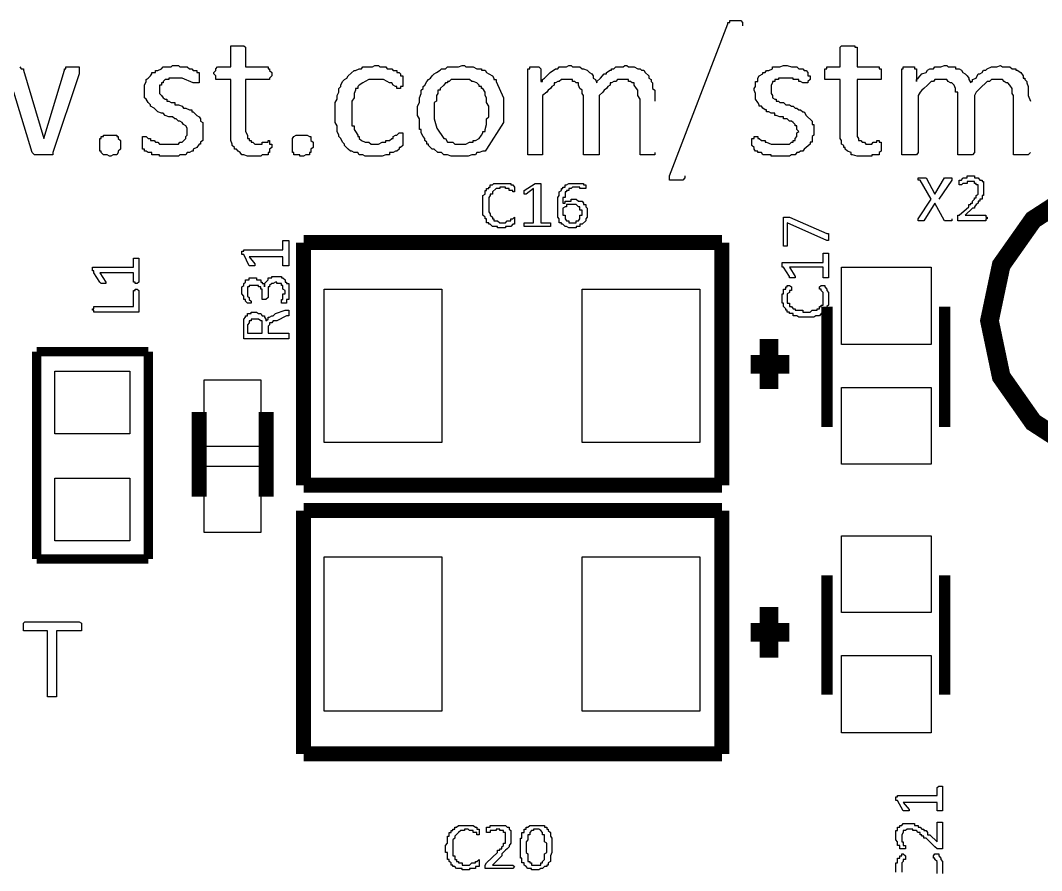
# Model space of a CAD drawing. Extents: x 0.35 to 4.98, y 3.96 to 9.44.
# Drawn here: x 1.598 to 2.293, y 7.064 to 7.642 of the extents above; entities that cross this region are included whole.
import ezdxf

# ---------------------------------------------------------------- set-up
doc = ezdxf.new("R2010")
doc.units = 0
doc.layers.get('0').update_dxf_attribs({"linetype": 'CONTINUOUS'})

msp = doc.modelspace()

# ---------------------------------------------------------------- linework, layer by layer
at = {"color": 94}
for points in [[(2.0504, 7.53614), (2.0504, 7.53467), (2.04889, 7.53326), (2.03988, 7.53326), (2.03988, 7.53614), (2.07943, 7.63943), (2.07943, 7.6404), (2.08089, 7.6404), (2.08089, 7.64182), (2.08838, 7.64182), (2.08942, 7.6404), (2.08942, 7.63803)], [(1.76942, 7.55669), (1.76942, 7.55528), (1.7679, 7.55431), (1.7679, 7.55192), (1.76693, 7.55192), (1.76693, 7.55046), (1.76292, 7.55046), (1.76188, 7.54953), (1.75288, 7.54953), (1.75038, 7.55046), (1.74892, 7.55046), (1.74789, 7.55192), (1.74642, 7.55285), (1.74539, 7.55431), (1.74392, 7.55431), (1.74392, 7.55528), (1.7424, 7.55669), (1.7424, 7.55767), (1.74143, 7.56006), (1.74143, 7.60167), (1.73139, 7.60167), (1.73139, 7.60406), (1.72993, 7.60547), (1.72993, 7.60644), (1.73139, 7.60786), (1.73139, 7.60883), (1.73242, 7.61029), (1.74143, 7.61029), (1.74143, 7.62463), (1.75038, 7.62463), (1.75142, 7.62364), (1.75142, 7.61029), (1.76693, 7.61029), (1.76693, 7.60883), (1.7679, 7.60883), (1.7679, 7.60786), (1.76942, 7.60644), (1.76942, 7.60406), (1.7679, 7.6026), (1.7679, 7.60167), (1.75142, 7.60167), (1.75142, 7.56625), (1.75288, 7.56386), (1.75288, 7.56147), (1.7539, 7.56147), (1.7539, 7.56006), (1.75543, 7.56006), (1.75543, 7.55908), (1.7564, 7.55908), (1.75792, 7.55767), (1.76292, 7.55767), (1.76292, 7.55908), (1.76693, 7.55908), (1.76693, 7.56006), (1.7679, 7.56006), (1.7679, 7.55767), (1.76942, 7.55767), (1.76942, 7.55669)], [(2.18392, 7.55669), (2.18392, 7.55285), (2.1824, 7.55192), (2.1824, 7.55046), (2.1774, 7.55046), (2.1774, 7.54953), (2.16743, 7.54953), (2.16439, 7.55046), (2.16342, 7.55046), (2.16342, 7.55192), (2.16092, 7.55285), (2.1594, 7.55431), (2.1594, 7.55528), (2.15842, 7.55528), (2.15842, 7.55669), (2.1569, 7.55767), (2.1569, 7.56006), (2.15593, 7.56147), (2.15593, 7.60167), (2.1454, 7.60167), (2.1454, 7.60883), (2.14692, 7.60883), (2.14692, 7.61029), (2.15593, 7.61029), (2.15593, 7.62364), (2.1569, 7.62463), (2.1659, 7.62463), (2.1659, 7.62364), (2.16743, 7.62364), (2.16743, 7.61029), (2.1824, 7.61029), (2.1824, 7.60883), (2.18392, 7.60883), (2.18392, 7.60167), (2.16743, 7.60167), (2.16743, 7.56293), (2.1684, 7.56147), (2.1684, 7.56006), (2.16992, 7.56006), (2.1709, 7.55908), (2.17242, 7.55908), (2.17339, 7.55767), (2.1774, 7.55767), (2.17844, 7.55908), (2.18093, 7.55908), (2.18093, 7.56006), (2.1824, 7.56006), (2.1824, 7.55908), (2.18392, 7.55908), (2.18392, 7.55669)], [(1.6384, 7.60792), (1.6384, 7.60547), (1.62039, 7.55192), (1.62039, 7.55046), (1.60792, 7.55046), (1.60639, 7.55192), (1.59392, 7.59304)], [(1.59793, 7.61029), (1.5989, 7.60883), (1.60042, 7.60883), (1.60042, 7.60792), (1.61442, 7.56147), (1.62842, 7.60792), (1.62842, 7.60883), (1.62939, 7.60883), (1.62939, 7.61029), (1.6384, 7.61029), (1.6384, 7.60792)], [(1.72239, 7.56771), (1.72239, 7.56006), (1.72092, 7.55908), (1.72092, 7.55767), (1.71989, 7.55767), (1.71843, 7.55528), (1.71588, 7.55431), (1.71588, 7.55285), (1.7149, 7.55285), (1.71337, 7.55192), (1.71192, 7.55192), (1.71089, 7.55046), (1.70692, 7.55046), (1.70589, 7.54953), (1.69293, 7.54953), (1.69293, 7.55046), (1.68788, 7.55046), (1.68788, 7.55192), (1.68539, 7.55192), (1.68392, 7.55285), (1.68289, 7.55285), (1.68289, 7.55431), (1.68142, 7.55431), (1.68142, 7.56293), (1.68392, 7.56293), (1.68539, 7.56147), (1.6869, 7.56147), (1.6869, 7.56006), (1.6894, 7.56006), (1.69038, 7.55908), (1.69189, 7.55908), (1.69293, 7.55767), (1.70589, 7.55767), (1.70692, 7.55908), (1.70839, 7.55908), (1.71089, 7.56147), (1.71089, 7.56293), (1.71192, 7.56386), (1.71192, 7.56862), (1.71089, 7.5701), (1.70942, 7.57101), (1.70839, 7.57249), (1.70692, 7.5734), (1.70589, 7.5734), (1.70443, 7.57487), (1.7034, 7.57487), (1.70188, 7.57628), (1.69938, 7.57628), (1.69689, 7.57725), (1.69542, 7.57867), (1.69439, 7.57867), (1.69189, 7.57964), (1.6894, 7.58203), (1.6869, 7.5835), (1.6869, 7.58442), (1.68539, 7.58589), (1.68392, 7.58826), (1.68289, 7.58919), (1.68289, 7.59782), (1.68392, 7.60021), (1.68392, 7.60167), (1.68539, 7.6026), (1.6869, 7.60406), (1.68788, 7.60547), (1.68788, 7.60644), (1.69038, 7.60644), (1.69038, 7.60786), (1.69189, 7.60786), (1.69439, 7.60883), (1.69542, 7.61025), (1.7009, 7.61025), (1.70188, 7.61122), (1.70589, 7.61122), (1.70692, 7.61025), (1.71192, 7.61025), (1.71337, 7.60883), (1.7149, 7.60883), (1.71588, 7.60786), (1.71843, 7.60786), (1.71843, 7.60644), (1.71989, 7.60644), (1.71989, 7.59928), (1.71588, 7.59928), (1.70839, 7.6026), (1.69938, 7.6026), (1.69938, 7.60167), (1.69689, 7.60167), (1.69542, 7.60021), (1.69542, 7.59928), (1.69439, 7.59928), (1.69439, 7.59782), (1.69293, 7.59782), (1.69293, 7.59207), (1.69439, 7.59065), (1.69542, 7.58919), (1.69689, 7.58826), (1.69792, 7.58826), (1.69792, 7.58681), (1.69938, 7.58681), (1.7009, 7.58589), (1.7034, 7.58589), (1.7034, 7.58442), (1.70589, 7.58442), (1.70839, 7.5835), (1.70942, 7.58203), (1.71089, 7.58203), (1.71337, 7.58106), (1.7149, 7.58106), (1.7149, 7.57964), (1.71588, 7.57964), (1.71843, 7.57725), (1.71989, 7.57628), (1.72092, 7.57487), (1.72092, 7.5734), (1.72239, 7.57249), (1.72239, 7.56771)], [(1.8584, 7.56006), (1.8584, 7.55669), (1.85688, 7.55528), (1.8559, 7.55528), (1.8559, 7.55431), (1.85439, 7.55285), (1.8534, 7.55285), (1.85189, 7.55192), (1.84939, 7.55192), (1.84939, 7.55046), (1.8469, 7.55046), (1.8444, 7.54953), (1.8329, 7.54953), (1.83137, 7.55046), (1.82889, 7.55046), (1.8279, 7.55192), (1.82542, 7.55192), (1.82389, 7.55285), (1.82292, 7.55285), (1.8214, 7.55431), (1.8189, 7.55669), (1.8189, 7.55767), (1.81739, 7.55908), (1.8164, 7.56147), (1.81489, 7.56293), (1.81489, 7.56386), (1.81392, 7.56625), (1.81392, 7.5701), (1.81239, 7.57249), (1.81239, 7.58589), (1.81392, 7.58826), (1.81392, 7.59065), (1.81489, 7.59304), (1.81489, 7.59543), (1.8164, 7.5969), (1.8164, 7.59782), (1.81739, 7.60021), (1.8189, 7.60167), (1.82042, 7.6026), (1.8214, 7.60406), (1.82542, 7.60786), (1.82639, 7.60786), (1.82889, 7.60883), (1.8304, 7.60883), (1.83137, 7.61025), (1.83789, 7.61025), (1.83942, 7.61122), (1.8419, 7.61122), (1.84289, 7.61025), (1.8469, 7.61025), (1.84793, 7.60883), (1.85092, 7.60883), (1.85189, 7.60786), (1.85439, 7.60786), (1.85439, 7.60644), (1.8559, 7.60644), (1.85688, 7.60547), (1.85688, 7.60406), (1.8584, 7.60406), (1.8584, 7.5969), (1.85688, 7.5969), (1.85688, 7.59543), (1.85439, 7.59543), (1.85439, 7.5969), (1.8534, 7.5969), (1.85189, 7.59782), (1.85092, 7.59928), (1.84939, 7.59928), (1.84793, 7.60021), (1.84538, 7.60167), (1.83539, 7.60167), (1.8329, 7.60021), (1.83137, 7.59928), (1.82889, 7.59782), (1.8279, 7.5969), (1.8279, 7.59543), (1.82639, 7.59543), (1.82639, 7.59446), (1.82542, 7.59207), (1.82542, 7.58919), (1.82389, 7.58681), (1.82389, 7.5701), (1.82542, 7.5701), (1.82542, 7.56771), (1.82639, 7.56625), (1.8279, 7.56386), (1.8279, 7.56293), (1.82889, 7.56293), (1.82889, 7.56147), (1.8304, 7.56006), (1.8329, 7.55908), (1.83539, 7.55908), (1.83692, 7.55767), (1.8419, 7.55767), (1.8444, 7.55908), (1.8469, 7.55908), (1.8469, 7.56006), (1.84939, 7.56006), (1.85092, 7.56147), (1.85189, 7.56147), (1.85189, 7.56293), (1.8534, 7.56386), (1.85439, 7.56386), (1.8559, 7.56532), (1.8584, 7.56532), (1.8584, 7.56006)], [(2.02989, 7.55192), (2.02989, 7.55046), (2.01992, 7.55046), (2.01992, 7.58826), (2.01839, 7.59065), (2.01839, 7.59446), (2.01742, 7.59543), (2.0159, 7.59782), (2.0159, 7.59928), (2.01438, 7.59928), (2.0134, 7.60021), (2.01187, 7.60021), (2.01187, 7.60167), (2.00439, 7.60167), (2.00342, 7.60021), (2.0019, 7.60021), (2.00037, 7.59928), (1.9994, 7.59928), (1.9994, 7.59782), (1.99789, 7.5969), (1.9969, 7.59543), (1.99539, 7.59446), (1.99442, 7.59304), (1.99192, 7.59065), (1.99192, 7.55046), (1.98139, 7.55046), (1.98139, 7.59065), (1.98042, 7.59207), (1.98042, 7.59446), (1.97889, 7.59543), (1.97792, 7.59782), (1.97792, 7.59928), (1.9764, 7.59928), (1.97542, 7.60021), (1.9739, 7.60021), (1.9739, 7.60167), (1.96642, 7.60167), (1.9649, 7.60021), (1.96392, 7.60021), (1.9624, 7.59928), (1.96143, 7.59928), (1.96143, 7.59782), (1.9599, 7.5969), (1.95888, 7.59543), (1.95742, 7.59446), (1.95637, 7.59304), (1.9534, 7.59065), (1.9534, 7.55046), (1.94342, 7.55046), (1.94342, 7.60883), (1.94488, 7.60883), (1.94488, 7.61029), (1.9509, 7.61029), (1.95242, 7.60883), (1.95242, 7.60021), (1.9534, 7.60021), (1.9534, 7.60167), (1.95492, 7.60265), (1.95871, 7.60633), (1.9624, 7.60883), (1.96392, 7.60883), (1.9649, 7.61029), (1.96989, 7.61029), (1.9714, 7.61122), (1.97293, 7.61122), (1.9739, 7.61029), (1.97889, 7.61029), (1.98042, 7.60883), (1.98139, 7.60883), (1.98389, 7.60792), (1.9854, 7.60644), (1.98693, 7.60547), (1.9879, 7.60406), (1.9879, 7.60265), (1.98942, 7.60167), (1.9904, 7.59928), (1.9904, 7.60021), (1.99289, 7.60265), (1.99539, 7.60547), (1.9969, 7.60547), (1.9969, 7.60644), (1.9994, 7.60792), (2.00037, 7.60792), (2.00037, 7.60883), (2.0019, 7.60883), (2.00342, 7.61029), (2.0084, 7.61029), (2.00939, 7.61122), (2.0109, 7.61122), (2.01187, 7.61029), (2.0159, 7.61029), (2.01839, 7.60883), (2.01992, 7.60883), (2.02089, 7.60792), (2.0224, 7.60792), (2.02339, 7.60644), (2.02588, 7.60406), (2.02588, 7.60265), (2.0274, 7.60167), (2.0274, 7.60021), (2.02838, 7.59928), (2.02838, 7.59543), (2.02989, 7.59446), (2.02989, 7.58681)], [(2.13792, 7.56771), (2.13792, 7.56386), (2.13693, 7.56293), (2.13693, 7.55908), (2.13542, 7.55908), (2.13542, 7.55767), (2.13292, 7.55528), (2.1314, 7.55431), (2.13043, 7.55285), (2.1289, 7.55285), (2.12793, 7.55192), (2.12642, 7.55192), (2.12543, 7.55046), (2.12294, 7.55046), (2.12142, 7.54953), (2.10894, 7.54953), (2.10894, 7.55046), (2.1034, 7.55046), (2.10243, 7.55192), (2.09993, 7.55192), (2.09993, 7.55285), (2.09842, 7.55285), (2.09744, 7.55431), (2.09744, 7.55528), (2.09592, 7.55669), (2.09592, 7.56147), (2.09744, 7.56147), (2.09744, 7.56293), (2.09993, 7.56293), (2.09993, 7.56147), (2.10092, 7.56147), (2.10243, 7.56006), (2.10493, 7.56006), (2.10493, 7.55908), (2.1059, 7.55908), (2.10894, 7.55767), (2.12142, 7.55767), (2.12294, 7.55908), (2.12392, 7.55908), (2.12392, 7.56006), (2.12543, 7.56006), (2.12543, 7.56147), (2.12642, 7.56293), (2.12642, 7.56532), (2.12793, 7.56625), (2.12642, 7.56771), (2.12642, 7.5701), (2.12543, 7.5701), (2.12543, 7.57101), (2.12392, 7.57249), (2.12294, 7.5734), (2.12142, 7.5734), (2.1199, 7.57487), (2.1174, 7.57487), (2.1174, 7.57628), (2.1149, 7.57628), (2.11242, 7.57725), (2.11143, 7.57725), (2.11143, 7.57867), (2.10894, 7.57867), (2.10742, 7.57964), (2.1059, 7.57964), (2.1059, 7.58106), (2.10493, 7.58106), (2.1034, 7.58203), (2.10243, 7.5835), (2.10092, 7.5835), (2.10092, 7.58442), (2.09993, 7.58589), (2.09842, 7.58826), (2.09842, 7.59207), (2.09744, 7.59446), (2.09744, 7.59543), (2.09842, 7.5969), (2.09842, 7.60021), (2.09993, 7.60021), (2.09993, 7.6026), (2.10092, 7.60406), (2.1034, 7.60547), (2.1034, 7.60644), (2.10493, 7.60644), (2.1059, 7.60786), (2.10742, 7.60786), (2.10992, 7.60883), (2.10992, 7.61025), (2.1149, 7.61025), (2.1174, 7.61122), (2.1199, 7.61122), (2.12294, 7.61025), (2.12642, 7.61025), (2.12793, 7.60883), (2.13043, 7.60883), (2.1314, 7.60786), (2.13292, 7.60786), (2.1339, 7.60644), (2.1339, 7.60406), (2.13542, 7.60406), (2.13542, 7.60167), (2.1339, 7.60021), (2.1339, 7.59928), (2.13043, 7.59928), (2.1289, 7.60021), (2.12793, 7.60021), (2.12793, 7.60167), (2.12392, 7.60167), (2.12392, 7.6026), (2.11393, 7.6026), (2.11393, 7.60167), (2.11143, 7.60167), (2.11143, 7.60021), (2.10992, 7.60021), (2.10992, 7.59928), (2.10894, 7.59782), (2.10894, 7.59207), (2.10992, 7.59065), (2.10992, 7.58919), (2.11143, 7.58826), (2.11242, 7.58826), (2.11242, 7.58681), (2.11393, 7.58681), (2.1149, 7.58589), (2.1174, 7.58589), (2.11892, 7.58442), (2.12142, 7.58442), (2.12294, 7.5835), (2.12392, 7.5835), (2.12543, 7.58203), (2.12642, 7.58203), (2.12793, 7.58106), (2.1289, 7.58106), (2.13043, 7.57964), (2.1314, 7.57964), (2.13292, 7.57725), (2.13693, 7.5734), (2.13693, 7.57101), (2.13792, 7.57101), (2.13792, 7.56771)], [(2.28543, 7.55192), (2.2839, 7.55046), (2.27393, 7.55046), (2.27393, 7.59065), (2.27289, 7.59207), (2.27289, 7.59543), (2.27143, 7.59782), (2.26992, 7.59928), (2.26893, 7.59928), (2.26742, 7.60021), (2.26644, 7.60167), (2.2589, 7.60167), (2.25743, 7.60021), (2.25592, 7.60021), (2.25092, 7.59543), (2.24989, 7.59446), (2.24843, 7.59304), (2.24739, 7.59065), (2.24739, 7.55192), (2.24593, 7.55046), (2.23589, 7.55046), (2.23589, 7.59304), (2.23443, 7.59304), (2.23443, 7.59543), (2.2334, 7.59782), (2.23193, 7.59928), (2.2309, 7.59928), (2.22944, 7.60021), (2.2284, 7.60167), (2.22043, 7.60167), (2.2194, 7.60021), (2.21793, 7.60021), (2.21544, 7.59782), (2.21289, 7.59543), (2.21143, 7.59446), (2.21039, 7.59304), (2.20893, 7.59065), (2.20893, 7.55192), (2.2079, 7.55046), (2.19792, 7.55046), (2.19792, 7.60883), (2.19889, 7.60883), (2.19889, 7.61029), (2.20643, 7.61029), (2.20643, 7.60883), (2.2079, 7.60883), (2.2079, 7.60021), (2.2079, 7.60167), (2.20893, 7.60265), (2.21039, 7.60406), (2.21143, 7.60547), (2.21442, 7.60644), (2.21544, 7.60792), (2.2169, 7.60883), (2.2194, 7.60883), (2.22043, 7.61029), (2.22439, 7.61029), (2.22689, 7.61122), (2.2284, 7.61122), (2.22944, 7.61029), (2.23443, 7.61029), (2.23443, 7.60883), (2.23693, 7.60883), (2.23839, 7.60792), (2.23942, 7.60644), (2.24094, 7.60547), (2.2424, 7.60406), (2.24343, 7.60265), (2.24343, 7.60167), (2.2449, 7.59928), (2.2449, 7.60021), (2.24593, 7.60021), (2.24593, 7.60167), (2.24843, 7.60265), (2.24989, 7.60547), (2.25092, 7.60547), (2.25244, 7.60644), (2.25342, 7.60792), (2.25493, 7.60792), (2.25592, 7.60883), (2.2589, 7.61029), (2.26243, 7.61029), (2.26492, 7.61122), (2.26644, 7.61029), (2.27143, 7.61029), (2.27289, 7.60883), (2.27539, 7.60883), (2.27539, 7.60792), (2.27642, 7.60792), (2.27892, 7.60644), (2.28043, 7.60406), (2.28043, 7.60265), (2.28142, 7.60265), (2.28142, 7.60167), (2.28293, 7.60021), (2.28293, 7.59928), (2.2839, 7.5969), (2.2839, 7.59065), (2.28543, 7.58681)], [(1.66639, 7.55669), (1.66639, 7.55431), (1.66488, 7.55285), (1.66488, 7.55192), (1.6639, 7.55046), (1.6614, 7.55046), (1.65989, 7.54953), (1.6589, 7.54953), (1.65739, 7.55046), (1.65489, 7.55046), (1.65338, 7.55192), (1.65338, 7.55285), (1.6524, 7.55285), (1.6524, 7.56147), (1.65338, 7.56147), (1.65338, 7.56293), (1.65489, 7.56293), (1.65489, 7.56386), (1.6639, 7.56386), (1.6639, 7.56293), (1.66488, 7.56293), (1.66488, 7.56147), (1.66639, 7.56006), (1.66639, 7.55669)], [(1.79742, 7.55669), (1.79742, 7.55528), (1.7959, 7.55431), (1.7959, 7.55192), (1.79492, 7.55192), (1.79492, 7.55046), (1.79243, 7.55046), (1.7909, 7.54953), (1.78842, 7.54953), (1.78842, 7.55046), (1.7844, 7.55046), (1.7844, 7.55192), (1.78342, 7.55192), (1.78342, 7.56147), (1.7844, 7.56293), (1.78592, 7.56386), (1.7934, 7.56386), (1.79492, 7.56293), (1.7959, 7.56293), (1.7959, 7.56006), (1.79742, 7.55908), (1.79742, 7.55669)], [(2.25592, 7.50694), (2.25493, 7.50694), (2.25493, 7.50553), (2.23589, 7.50553), (2.23589, 7.50933), (2.23693, 7.50933), (2.24343, 7.51508), (2.24343, 7.5165), (2.2449, 7.5165), (2.2449, 7.51747), (2.24593, 7.51747), (2.24593, 7.51888), (2.24739, 7.52035), (2.24739, 7.52126), (2.24843, 7.52126), (2.24843, 7.52274), (2.24989, 7.52365), (2.24989, 7.52989), (2.24843, 7.52989), (2.24843, 7.53088), (2.24739, 7.53088), (2.24739, 7.53228), (2.2424, 7.53228), (2.2424, 7.53088), (2.23942, 7.53088), (2.23839, 7.52989), (2.23693, 7.52989), (2.23693, 7.53326), (2.23839, 7.53326), (2.23942, 7.53467), (2.2424, 7.53467), (2.2424, 7.53614), (2.24739, 7.53614), (2.24739, 7.53467), (2.24989, 7.53467), (2.25092, 7.53326), (2.25244, 7.53326), (2.25244, 7.53228), (2.25342, 7.53228), (2.25342, 7.52274), (2.25244, 7.52274), (2.25244, 7.52035), (2.25092, 7.52035), (2.25092, 7.51888), (2.24989, 7.51888), (2.24989, 7.51747), (2.24843, 7.5165), (2.24739, 7.51508), (2.24739, 7.51411), (2.24593, 7.51411), (2.24094, 7.50933), (2.25493, 7.50933), (2.25493, 7.50792), (2.25592, 7.50792), (2.25592, 7.50694)], [(1.9344, 7.50553), (1.9344, 7.50315), (1.93338, 7.50315), (1.93192, 7.50168), (1.92839, 7.50168), (1.92839, 7.50071), (1.9229, 7.50071), (1.9229, 7.50168), (1.91938, 7.50168), (1.91792, 7.50315), (1.91689, 7.50315), (1.91689, 7.50407), (1.91542, 7.50407), (1.91542, 7.50694), (1.91439, 7.50694), (1.91439, 7.50792), (1.91292, 7.50933), (1.91292, 7.52274), (1.91439, 7.52371), (1.91439, 7.5261), (1.91542, 7.5261), (1.91542, 7.5275), (1.91689, 7.5275), (1.91689, 7.52849), (1.91792, 7.52849), (1.91792, 7.52989), (1.91938, 7.52989), (1.92042, 7.53088), (1.93192, 7.53088), (1.93192, 7.52989), (1.93338, 7.52989), (1.9344, 7.52849), (1.9344, 7.52513), (1.93338, 7.52513), (1.93338, 7.5261), (1.93087, 7.5261), (1.93087, 7.5275), (1.92839, 7.5275), (1.92839, 7.52849), (1.92443, 7.52849), (1.92443, 7.5275), (1.92188, 7.5275), (1.91938, 7.52513), (1.91938, 7.52371), (1.91792, 7.52371), (1.91792, 7.52274), (1.91689, 7.52132), (1.91689, 7.51172), (1.91792, 7.51031), (1.91792, 7.50933), (1.91938, 7.50792), (1.91938, 7.50694), (1.92042, 7.50694), (1.92042, 7.50553), (1.9229, 7.50553), (1.92443, 7.50407), (1.92839, 7.50407), (1.92942, 7.50553), (1.93192, 7.50553), (1.93192, 7.50694), (1.93338, 7.50694), (1.9344, 7.50792), (1.9344, 7.50553)], [(1.95888, 7.50315), (1.95888, 7.50168), (1.94092, 7.50168), (1.94092, 7.50407), (1.94737, 7.50407), (1.94737, 7.5275), (1.94239, 7.52371), (1.94092, 7.52371), (1.94092, 7.5261), (1.9484, 7.53088), (1.95242, 7.53088), (1.95242, 7.50407), (1.95888, 7.50407), (1.95888, 7.50315)], [(2.23193, 7.50694), (2.23193, 7.50553), (2.22689, 7.50553), (2.22043, 7.51747), (2.21289, 7.50553), (2.20893, 7.50553), (2.20893, 7.50694), (2.21793, 7.52035), (2.21039, 7.53326), (2.20893, 7.53326), (2.20893, 7.53467), (2.21442, 7.53467), (2.22043, 7.52365), (2.22689, 7.53467), (2.23193, 7.53467), (2.23193, 7.53326), (2.22293, 7.52035)], [(2.11892, 7.50792), (2.12142, 7.50792), (2.14692, 7.4969), (2.14789, 7.4969), (2.14789, 7.49214), (2.14692, 7.49214), (2.1199, 7.50407), (2.1199, 7.48828), (2.1174, 7.48828), (2.1174, 7.50792), (2.11892, 7.50792)], [(1.7794, 7.49214), (1.78093, 7.49214), (1.78093, 7.47487), (1.77692, 7.47487), (1.77692, 7.48112), (1.7539, 7.48112), (1.75792, 7.47635), (1.75792, 7.47487), (1.7539, 7.47487), (1.75038, 7.48253), (1.74892, 7.48253), (1.74892, 7.48492), (1.75038, 7.48492), (1.75038, 7.48589), (1.77692, 7.48589), (1.77692, 7.49214), (1.7794, 7.49214)], [(1.6779, 7.48014), (1.67893, 7.48014), (1.67893, 7.46386), (1.6779, 7.46294), (1.67637, 7.46294), (1.67637, 7.46386), (1.6754, 7.46386), (1.6754, 7.47011), (1.6524, 7.47011), (1.65642, 7.46386), (1.65642, 7.46294), (1.65338, 7.46294), (1.6524, 7.46386), (1.64839, 7.47011), (1.64839, 7.47151), (1.6474, 7.47151), (1.6474, 7.4739), (1.6754, 7.4739), (1.6754, 7.48014), (1.6779, 7.48014)], [(2.14692, 7.4835), (2.14789, 7.4835), (2.14789, 7.46679), (2.14442, 7.46679), (2.14442, 7.47396), (2.12142, 7.47396), (2.12543, 7.46772), (2.12543, 7.46679), (2.12142, 7.46679), (2.12142, 7.46772), (2.1174, 7.47396), (2.11643, 7.47396), (2.11643, 7.47726), (2.14442, 7.47726), (2.14442, 7.4835), (2.14692, 7.4835)], [(1.77192, 7.46772), (1.77587, 7.46772), (1.77587, 7.46674), (1.77692, 7.46674), (1.77838, 7.46533), (1.77838, 7.46386), (1.7794, 7.46386), (1.7794, 7.46294), (1.78093, 7.46294), (1.78093, 7.45193), (1.7794, 7.45193), (1.7794, 7.44954), (1.77587, 7.44954), (1.77587, 7.45193), (1.77692, 7.45193), (1.77692, 7.45578), (1.77838, 7.45578), (1.77838, 7.45817), (1.77692, 7.4591), (1.77692, 7.46149), (1.77587, 7.46149), (1.77587, 7.46294), (1.77289, 7.46294), (1.77289, 7.46386), (1.77192, 7.46386), (1.7704, 7.46294), (1.76942, 7.46294), (1.7679, 7.46149), (1.7679, 7.46056), (1.76693, 7.46056), (1.76693, 7.4534), (1.7654, 7.45193), (1.76292, 7.45193), (1.76292, 7.4591), (1.76188, 7.4591), (1.76188, 7.46056), (1.76042, 7.46056), (1.76042, 7.46149), (1.7539, 7.46149), (1.7539, 7.46056), (1.75288, 7.46056), (1.75288, 7.45432), (1.7539, 7.4534), (1.7539, 7.45193), (1.75543, 7.45096), (1.75543, 7.44954), (1.75288, 7.44954), (1.75142, 7.45096), (1.75142, 7.45193), (1.75038, 7.45193), (1.75038, 7.45432), (1.74892, 7.45578), (1.74892, 7.46056), (1.75038, 7.46149), (1.75038, 7.46294), (1.75142, 7.46386), (1.75142, 7.46533), (1.7539, 7.46533), (1.7539, 7.46674), (1.7589, 7.46674), (1.7589, 7.46533), (1.76188, 7.46533), (1.76188, 7.46386), (1.76292, 7.46386), (1.76292, 7.46294), (1.76438, 7.46294), (1.76438, 7.46056), (1.76438, 7.46294), (1.76693, 7.46533), (1.76693, 7.46674), (1.76942, 7.46674), (1.76942, 7.46772), (1.77192, 7.46772)], [(1.6779, 7.4591), (1.67893, 7.45817), (1.67893, 7.44331), (1.64839, 7.44331), (1.64839, 7.44476), (1.6474, 7.44476), (1.6474, 7.44569), (1.64839, 7.44569), (1.64839, 7.44715), (1.6754, 7.44715), (1.6754, 7.45817), (1.67637, 7.45817), (1.67637, 7.4591), (1.6779, 7.4591)], [(2.14442, 7.46149), (2.1454, 7.46149), (2.1454, 7.46056), (2.14692, 7.4591), (2.14692, 7.45817), (2.14789, 7.45671), (2.14789, 7.44814), (2.14692, 7.44715), (2.14692, 7.44476), (2.1454, 7.44476), (2.1454, 7.44331), (2.14442, 7.44331), (2.14442, 7.44239), (2.1429, 7.44239), (2.14193, 7.44092), (2.13943, 7.44092), (2.13792, 7.43994), (2.12793, 7.43994), (2.12642, 7.44092), (2.12392, 7.44092), (2.12392, 7.44239), (2.12142, 7.44239), (2.12142, 7.44331), (2.1199, 7.44331), (2.1199, 7.44476), (2.11892, 7.44476), (2.11892, 7.44569), (2.1174, 7.44715), (2.1174, 7.44954), (2.11643, 7.44954), (2.11643, 7.45578), (2.1174, 7.45578), (2.1174, 7.4591), (2.11892, 7.4591), (2.11892, 7.46056), (2.1199, 7.46056), (2.1199, 7.46149), (2.12142, 7.46149), (2.12294, 7.46056), (2.12294, 7.45817), (2.12142, 7.45817), (2.12142, 7.45671), (2.1199, 7.45578), (2.1199, 7.44954), (2.12142, 7.44954), (2.12142, 7.44715), (2.12294, 7.44715), (2.12392, 7.44569), (2.12543, 7.44569), (2.12543, 7.44476), (2.13043, 7.44476), (2.13043, 7.44331), (2.13542, 7.44331), (2.13693, 7.44476), (2.1404, 7.44476), (2.1404, 7.44569), (2.14193, 7.44569), (2.14193, 7.44715), (2.1429, 7.44715), (2.1429, 7.44814), (2.14442, 7.44814), (2.14442, 7.45671), (2.1429, 7.45817), (2.1429, 7.4591), (2.14193, 7.4591), (2.14193, 7.46056), (2.1429, 7.46149), (2.14442, 7.46149)], [(1.63992, 7.22949), (1.63992, 7.22661), (1.62289, 7.22661), (1.62289, 7.18164), (1.61692, 7.18164), (1.61692, 7.22661), (1.60042, 7.22661), (1.60042, 7.23188), (1.6014, 7.23286), (1.6384, 7.23286), (1.63992, 7.23188), (1.63992, 7.22949)], [(2.22439, 7.12093), (2.22542, 7.12093), (2.22542, 7.10417), (2.2219, 7.10417), (2.2219, 7.10992), (2.19889, 7.10992), (2.2029, 7.10514), (2.2029, 7.10417), (2.19889, 7.10417), (2.19493, 7.11133), (2.1939, 7.11133), (2.1939, 7.11372), (2.19493, 7.11372), (2.19493, 7.11469), (2.2219, 7.11469), (2.2219, 7.11996), (2.22293, 7.12093), (2.22439, 7.12093)], [(1.91043, 7.06874), (1.91043, 7.06635), (1.90788, 7.06635), (1.90788, 7.06494), (1.90392, 7.06494), (1.90392, 7.06396), (1.89893, 7.06396), (1.89893, 7.06494), (1.89492, 7.06494), (1.89387, 7.06635), (1.89242, 7.06635), (1.89242, 7.06733), (1.89139, 7.06733), (1.89139, 7.06874), (1.88992, 7.06972), (1.88992, 7.07113), (1.88889, 7.07113), (1.88889, 7.07596), (1.88743, 7.07596), (1.88743, 7.08072), (1.88889, 7.08214), (1.88889, 7.08692), (1.88992, 7.08692), (1.88992, 7.08936), (1.89139, 7.08936), (1.89139, 7.09076), (1.89242, 7.09076), (1.89242, 7.09174), (1.89387, 7.09174), (1.89387, 7.09315), (1.89492, 7.09315), (1.89638, 7.09413), (1.90642, 7.09413), (1.90788, 7.09315), (1.9089, 7.09315), (1.9089, 7.09174), (1.91043, 7.09174), (1.91043, 7.08789), (1.9089, 7.08789), (1.9089, 7.08936), (1.90642, 7.08936), (1.90642, 7.09076), (1.90392, 7.09076), (1.90289, 7.09174), (1.90039, 7.09174), (1.90039, 7.09076), (1.89789, 7.09076), (1.89638, 7.08936), (1.89387, 7.08692), (1.89387, 7.0855), (1.89242, 7.08453), (1.89242, 7.07351), (1.89387, 7.07351), (1.89387, 7.07113), (1.89492, 7.07113), (1.89492, 7.06972), (1.89638, 7.06972), (1.89638, 7.06874), (1.89893, 7.06874), (1.89893, 7.06733), (1.90392, 7.06733), (1.90539, 7.06874), (1.90788, 7.06874), (1.90788, 7.06972), (1.9089, 7.06972), (1.91043, 7.07113), (1.91043, 7.06874)], [(1.9344, 7.06635), (1.93338, 7.06494), (1.91439, 7.06494), (1.91439, 7.06733), (1.91542, 7.06874), (1.9229, 7.07596), (1.9229, 7.07736), (1.92443, 7.07736), (1.92443, 7.07835), (1.92589, 7.07835), (1.92589, 7.07975), (1.92692, 7.08072), (1.92692, 7.08214), (1.92839, 7.08214), (1.92839, 7.08936), (1.92692, 7.08936), (1.92692, 7.09076), (1.92443, 7.09076), (1.92443, 7.09174), (1.92188, 7.09174), (1.92188, 7.09076), (1.91792, 7.09076), (1.91792, 7.08936), (1.91542, 7.08936), (1.91542, 7.09315), (1.91792, 7.09315), (1.91792, 7.09413), (1.92839, 7.09413), (1.92942, 7.09315), (1.93087, 7.09315), (1.93087, 7.09174), (1.93192, 7.09076), (1.93192, 7.08214), (1.93087, 7.08072), (1.93087, 7.07975), (1.92942, 7.07835), (1.92839, 7.07736), (1.92589, 7.07497), (1.92589, 7.07357), (1.91938, 7.06733), (1.93338, 7.06733), (1.9344, 7.06635)], [(2.22439, 7.09651), (2.22542, 7.09651), (2.22542, 7.07835), (2.2219, 7.07835), (2.22043, 7.07975), (2.21442, 7.0855), (2.21289, 7.0855), (2.21289, 7.08692), (2.21143, 7.08692), (2.21143, 7.08789), (2.21039, 7.08789), (2.21039, 7.08936), (2.20893, 7.08936), (2.2079, 7.09076), (2.2054, 7.09076), (2.2054, 7.09174), (2.20139, 7.09174), (2.20042, 7.09076), (2.19889, 7.09076), (2.19889, 7.08936), (2.19792, 7.08789), (2.19792, 7.08311), (2.19889, 7.08311), (2.19889, 7.08072), (2.20042, 7.08072), (2.20042, 7.07835), (2.1964, 7.07835), (2.1964, 7.08072), (2.19493, 7.08072), (2.19493, 7.08311), (2.1939, 7.08453), (2.1939, 7.09076), (2.19493, 7.09076), (2.19493, 7.09315), (2.1964, 7.09315), (2.1964, 7.09413), (2.19792, 7.09413), (2.19889, 7.09554), (2.20643, 7.09554), (2.20643, 7.09413), (2.20893, 7.09413), (2.20893, 7.09315), (2.21039, 7.09315), (2.21143, 7.09174), (2.21289, 7.09174), (2.21289, 7.09076), (2.21442, 7.09076), (2.21544, 7.08936), (2.21544, 7.08789), (2.2169, 7.08789), (2.2219, 7.08311), (2.2219, 7.09651), (2.22439, 7.09651)], [(2.1939, 7.06256), (2.1939, 7.06874), (2.19493, 7.06874), (2.19493, 7.0721), (2.1964, 7.0721), (2.1964, 7.07357), (2.19792, 7.07357), (2.19792, 7.07497), (2.19889, 7.07497), (2.20042, 7.07357), (2.20042, 7.07113), (2.19889, 7.07113), (2.19889, 7.06972), (2.19792, 7.06874), (2.19792, 7.06256)], [(2.2219, 7.06158), (2.2219, 7.06972), (2.22043, 7.07113), (2.22043, 7.0721), (2.2194, 7.0721), (2.2194, 7.07357), (2.22043, 7.07497), (2.2219, 7.07497)], [(2.2219, 7.07497), (2.22293, 7.07497), (2.22293, 7.07357), (2.22439, 7.0721), (2.22439, 7.07113), (2.22542, 7.06972), (2.22542, 7.06158)]]:
    msp.add_lwpolyline(points, dxfattribs=at)
for points in [[(1.92692, 7.58111), (1.92692, 7.57249), (1.91542, 7.55431), (1.91439, 7.5529), (1.91292, 7.5529), (1.91043, 7.55192), (1.9089, 7.55192), (1.90788, 7.55046), (1.90539, 7.55046), (1.90289, 7.54953), (1.89139, 7.54953), (1.88889, 7.55046), (1.88639, 7.55046), (1.88487, 7.55192), (1.88238, 7.55192), (1.87989, 7.55431), (1.87842, 7.55431), (1.87592, 7.55669), (1.87592, 7.55767), (1.87489, 7.55767), (1.87489, 7.55908), (1.87343, 7.56006), (1.87343, 7.56147), (1.87239, 7.56293), (1.87088, 7.56532), (1.87088, 7.56771), (1.8699, 7.56771), (1.8699, 7.57487), (1.86837, 7.57725), (1.86837, 7.5835), (1.8699, 7.58589), (1.8699, 7.58925), (1.87088, 7.59207), (1.87088, 7.59446), (1.87239, 7.59543), (1.87239, 7.5969), (1.87343, 7.59782), (1.87489, 7.60021), (1.87592, 7.60167), (1.87739, 7.60265), (1.87842, 7.60406), (1.87989, 7.60547), (1.8814, 7.60644), (1.8839, 7.60792), (1.88487, 7.60883), (1.88743, 7.60883), (1.88889, 7.61029), (1.89638, 7.61029), (1.89893, 7.61122), (1.90039, 7.61122), (1.90142, 7.61029), (1.90642, 7.61029), (1.9089, 7.60883), (1.91189, 7.60883), (1.91189, 7.60792), (1.91439, 7.60792), (1.91542, 7.60644), (1.91689, 7.60547), (1.91938, 7.60406), (1.92042, 7.60265), (1.92042, 7.60167), (1.92188, 7.60167), (1.92188, 7.60021), (1.92692, 7.58925), (1.92692, 7.58111)], [(1.91689, 7.57964), (1.91689, 7.5835), (1.91542, 7.58589), (1.91542, 7.58925), (1.91439, 7.59065), (1.91439, 7.59304), (1.91292, 7.59543), (1.91189, 7.59543), (1.91189, 7.5969), (1.91043, 7.5969), (1.91043, 7.59782), (1.9089, 7.59928), (1.90642, 7.60021), (1.90539, 7.60021), (1.90392, 7.60167), (1.89139, 7.60167), (1.88992, 7.60021), (1.88889, 7.60021), (1.88889, 7.59928), (1.88743, 7.59928), (1.88639, 7.59782), (1.8839, 7.59543), (1.8839, 7.59446), (1.88238, 7.59446), (1.88238, 7.59207), (1.8814, 7.59065), (1.8814, 7.58681), (1.87989, 7.58589), (1.87989, 7.57487), (1.88151, 7.56858), (1.88639, 7.56147), (1.88743, 7.56147), (1.88889, 7.55908), (1.89242, 7.55908), (1.89387, 7.55767), (1.90142, 7.55767), (1.90392, 7.55908), (1.90642, 7.55908), (1.90642, 7.56006), (1.90788, 7.56006), (1.91043, 7.56147), (1.91189, 7.56386), (1.91292, 7.56532), (1.91292, 7.56625), (1.91439, 7.56625), (1.91439, 7.56771), (1.91542, 7.57107), (1.91542, 7.57487), (1.91689, 7.57633), (1.91689, 7.57964)], [(1.98389, 7.51172), (1.98389, 7.50792), (1.98292, 7.50694), (1.98292, 7.50553), (1.98042, 7.50315), (1.97889, 7.50315), (1.97889, 7.50168), (1.9764, 7.50168), (1.9764, 7.50071), (1.9714, 7.50071), (1.96989, 7.50168), (1.96892, 7.50168), (1.96739, 7.50315), (1.96642, 7.50315), (1.96642, 7.50407), (1.9649, 7.50407), (1.9649, 7.50694), (1.96392, 7.50792), (1.96392, 7.52132), (1.9649, 7.52274), (1.9649, 7.52513), (1.96642, 7.5261), (1.96642, 7.5275), (1.96739, 7.5275), (1.96739, 7.52849), (1.96892, 7.52849), (1.96892, 7.52989), (1.96989, 7.52989), (1.9714, 7.53088), (1.98139, 7.53088), (1.98139, 7.52989), (1.98292, 7.52989), (1.98292, 7.5275), (1.97889, 7.5275), (1.97889, 7.52849), (1.9739, 7.52849), (1.97293, 7.5275), (1.9714, 7.5275), (1.9714, 7.5261), (1.96989, 7.5261), (1.96989, 7.52513), (1.96892, 7.52513), (1.96892, 7.52132), (1.96739, 7.52132), (1.96739, 7.51747), (1.96892, 7.51747), (1.96892, 7.51893), (1.97293, 7.51893), (1.97293, 7.52035), (1.9764, 7.52035), (1.97792, 7.51893), (1.98042, 7.51893), (1.98139, 7.51747), (1.98139, 7.5165), (1.98292, 7.5165), (1.98292, 7.51508), (1.98389, 7.51411), (1.98389, 7.51172)], [(1.98042, 7.51031), (1.98042, 7.51269), (1.97889, 7.51269), (1.97889, 7.51508), (1.97792, 7.51508), (1.9764, 7.5165), (1.96989, 7.5165), (1.96989, 7.51508), (1.96892, 7.51508), (1.96739, 7.51411), (1.96739, 7.50933), (1.96892, 7.50933), (1.96892, 7.50694), (1.96989, 7.50553), (1.9714, 7.50553), (1.9714, 7.50407), (1.9764, 7.50407), (1.9764, 7.50553), (1.97792, 7.50553), (1.97889, 7.50694), (1.97889, 7.50933), (1.98042, 7.50933), (1.98042, 7.51031)], [(1.7794, 7.44476), (1.78093, 7.44476), (1.78093, 7.44092), (1.7794, 7.44092), (1.77289, 7.43756), (1.7704, 7.43756), (1.76942, 7.43614), (1.7679, 7.43614), (1.7679, 7.43474), (1.76693, 7.43375), (1.76693, 7.42899), (1.78093, 7.42899), (1.78093, 7.42513), (1.75038, 7.42513), (1.75038, 7.43853), (1.75142, 7.44), (1.75142, 7.44092), (1.75288, 7.44092), (1.75288, 7.44239), (1.75543, 7.44239), (1.75543, 7.44331), (1.7589, 7.44331), (1.76042, 7.44239), (1.76188, 7.44239), (1.76292, 7.44092), (1.76438, 7.44092), (1.76438, 7.44), (1.7654, 7.43853), (1.7654, 7.43756), (1.76693, 7.43853), (1.76693, 7.44), (1.7679, 7.44), (1.76942, 7.44092), (1.7704, 7.44092), (1.77192, 7.44239), (1.77838, 7.44476), (1.7794, 7.44476)], [(1.75792, 7.43853), (1.75543, 7.43853), (1.75543, 7.43756), (1.7539, 7.43756), (1.7539, 7.43614), (1.75288, 7.43474), (1.75288, 7.42899), (1.76292, 7.42899), (1.76292, 7.43756), (1.76188, 7.43756), (1.76042, 7.43853), (1.75792, 7.43853)], [(1.9599, 7.07975), (1.9599, 7.07596), (1.95888, 7.07357), (1.95888, 7.06972), (1.95742, 7.06879), (1.95742, 7.06733), (1.95637, 7.06733), (1.95637, 7.0664), (1.95492, 7.0664), (1.9534, 7.06494), (1.95242, 7.06494), (1.9509, 7.06396), (1.9459, 7.06396), (1.9459, 7.06494), (1.94342, 7.06494), (1.94239, 7.0664), (1.94092, 7.06733), (1.94092, 7.06879), (1.9394, 7.06879), (1.9394, 7.0721), (1.93842, 7.0721), (1.93842, 7.0855), (1.9394, 7.0855), (1.9394, 7.08936), (1.94092, 7.08936), (1.94092, 7.09174), (1.94239, 7.09174), (1.94239, 7.09315), (1.94342, 7.09315), (1.94488, 7.09413), (1.95492, 7.09413), (1.95492, 7.09315), (1.95637, 7.09315), (1.95637, 7.09174), (1.95742, 7.09174), (1.95742, 7.09076), (1.95888, 7.08936), (1.95888, 7.08697), (1.9599, 7.0855), (1.9599, 7.07975)], [(1.95637, 7.07975), (1.95637, 7.08214), (1.95492, 7.08311), (1.95492, 7.08789), (1.9534, 7.08789), (1.9534, 7.08936), (1.95242, 7.09076), (1.9509, 7.09174), (1.94737, 7.09174), (1.94737, 7.09076), (1.9459, 7.09076), (1.94488, 7.08936), (1.94488, 7.08789), (1.94342, 7.08789), (1.94342, 7.08453), (1.94239, 7.08311), (1.94239, 7.07596), (1.94342, 7.07497), (1.94342, 7.06972), (1.94488, 7.06972), (1.94488, 7.06879), (1.9459, 7.06879), (1.9459, 7.06733), (1.95242, 7.06733), (1.95242, 7.06879), (1.9534, 7.06879), (1.9534, 7.06972), (1.95492, 7.07118), (1.95492, 7.07497), (1.95637, 7.07596), (1.95637, 7.07975)]]:
    msp.add_lwpolyline(points, close=True, dxfattribs=at)
for points, const_width in [([(2.359, 7.34), (2.3195, 7.34765), (2.28722, 7.36854), (2.26546, 7.39953), (2.25749, 7.43756), (2.26546, 7.47537), (2.28722, 7.50624), (2.3195, 7.52713), (2.359, 7.53472)], 0.01271), ([(1.79096, 7.32563), (1.79096, 7.49067)], 0.01017), ([(1.79096, 7.49067), (2.07547, 7.49067)], 0.01017), ([(2.07547, 7.32563), (2.07547, 7.49067)], 0.01017), ([(2.14697, 7.36535), (2.14697, 7.44715)], 0.00763), ([(2.227, 7.36535), (2.227, 7.44715)], 0.00763), ([(2.10747, 7.39117), (2.10747, 7.42513)], 0.01271), ([(1.60949, 7.27544), (1.60949, 7.41656)], 0.00635), ([(1.60949, 7.41656), (1.68544, 7.41656)], 0.00635), ([(1.68549, 7.27544), (1.68549, 7.41656)], 0.00635), ([(2.095, 7.40793), (2.12147, 7.40793)], 0.01271), ([(1.71994, 7.31799), (1.71994, 7.37537)], 0.01017), ([(1.76546, 7.31799), (1.76546, 7.37537)], 0.01017), ([(1.79096, 7.32563), (2.07547, 7.32563)], 0.01017), ([(1.79096, 7.1429), (1.79096, 7.30843)], 0.01017), ([(1.79096, 7.30843), (2.07547, 7.30843)], 0.01017), ([(2.07547, 7.1429), (2.07547, 7.30843)], 0.01017), ([(1.60949, 7.27544), (1.68544, 7.27544)], 0.00635), ([(2.14703, 7.18311), (2.14703, 7.26443)], 0.00763), ([(2.227, 7.18311), (2.227, 7.26437)], 0.00763), ([(2.10747, 7.20844), (2.10747, 7.24289)], 0.01271), ([(2.095, 7.22569), (2.12147, 7.22569)], 0.01271), ([(1.79096, 7.1429), (2.07547, 7.1429)], 0.01017)]:
    msp.add_lwpolyline(points, dxfattribs=dict(at, const_width=const_width))
at = {"color": 22}
for points in [[(2.1569, 7.47396), (2.21793, 7.47396), (2.21793, 7.42133), (2.1569, 7.42133), (2.1569, 7.47396)], [(1.8049, 7.4591), (1.88493, 7.4591), (1.88493, 7.35482), (1.8049, 7.35482), (1.8049, 7.4591)], [(1.98042, 7.4591), (2.06039, 7.4591), (2.06039, 7.35482), (1.98042, 7.35482), (1.98042, 7.4591)], [(1.6219, 7.40315), (1.6729, 7.40315), (1.6729, 7.36057), (1.6219, 7.36057), (1.6219, 7.40315)], [(1.72342, 7.3974), (1.76188, 7.3974), (1.76188, 7.35194), (1.72342, 7.35194), (1.72342, 7.3974)], [(2.1569, 7.39214), (2.21793, 7.39214), (2.21793, 7.34), (2.1569, 7.34), (2.1569, 7.39214)], [(1.72342, 7.33854), (1.76188, 7.33854), (1.76188, 7.29362), (1.72342, 7.29362), (1.72342, 7.33854)], [(1.6219, 7.33046), (1.6729, 7.33046), (1.6729, 7.28787), (1.6219, 7.28787), (1.6219, 7.33046)], [(2.1569, 7.29124), (2.21793, 7.29124), (2.21793, 7.23904), (2.1569, 7.23904), (2.1569, 7.29124)], [(1.8049, 7.27686), (1.88493, 7.27686), (1.88493, 7.1721), (1.8049, 7.1721), (1.8049, 7.27686)], [(1.98042, 7.27686), (2.06039, 7.27686), (2.06039, 7.1721), (1.98042, 7.1721), (1.98042, 7.27686)], [(2.1569, 7.20985), (2.21793, 7.20985), (2.21793, 7.15728), (2.1569, 7.15728), (2.1569, 7.20985)]]:
    msp.add_lwpolyline(points, close=True, dxfattribs=at)

doc.saveas('drawing.dxf')
